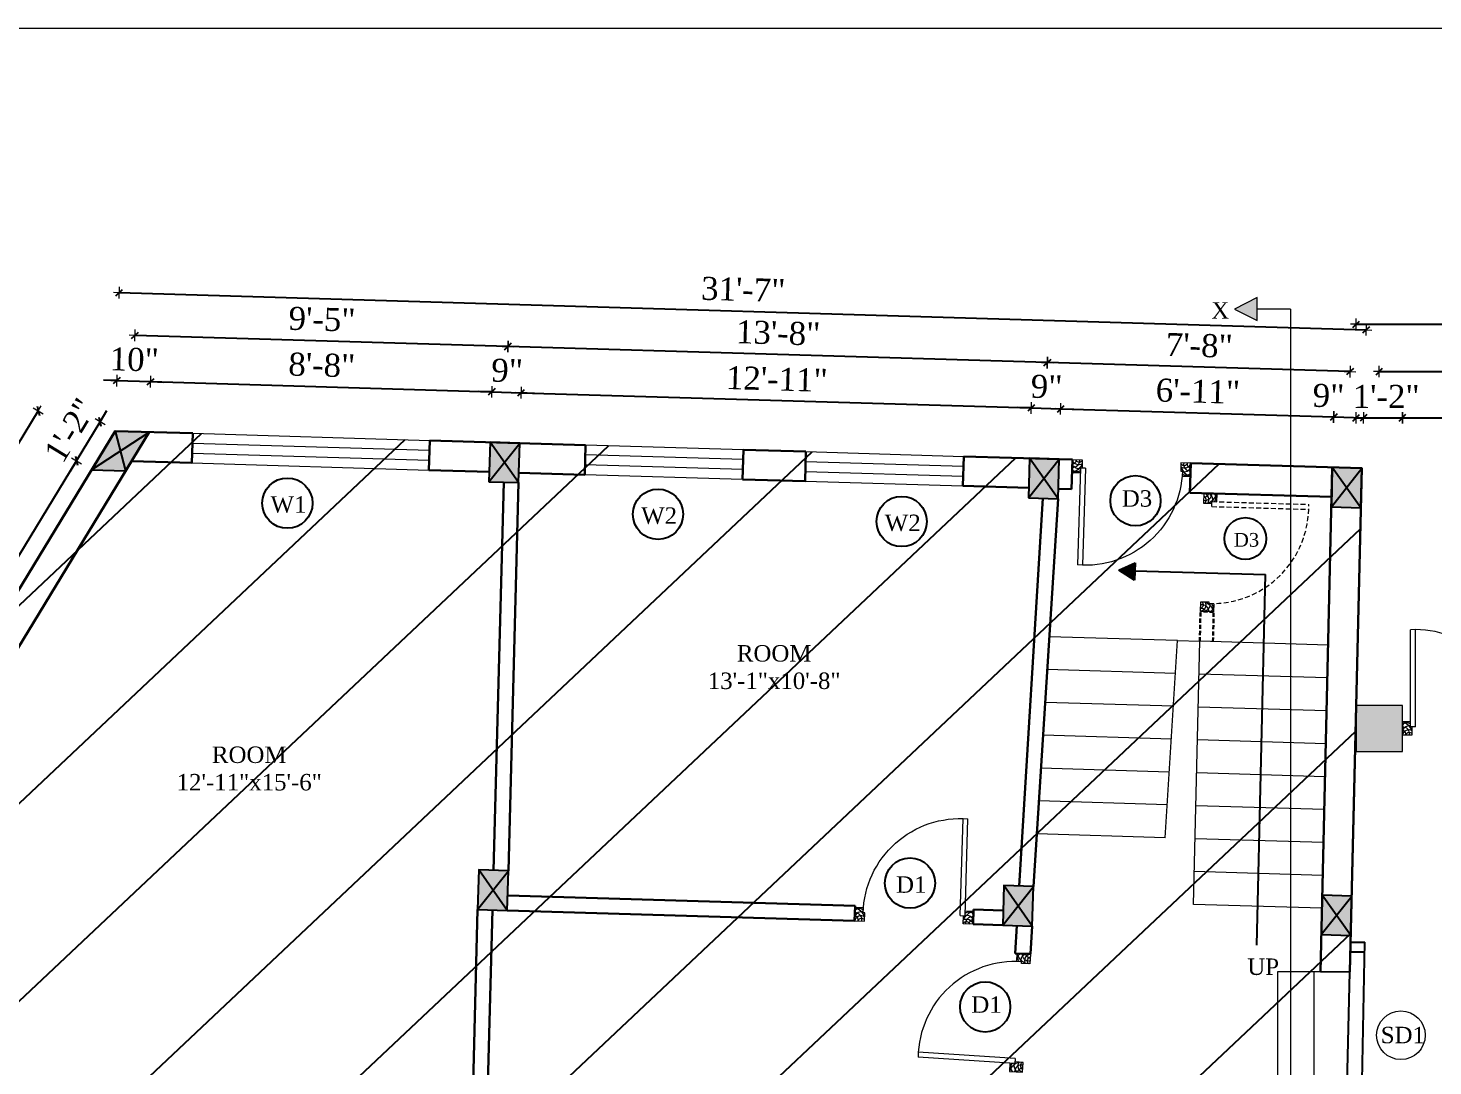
# Model space of a CAD drawing. Header units: inches. Extents: x 4069 to 291496, y -47643 to 12535.
# Drawn here: x 118647.7 to 119074.5, y -27216.1 to -26900.8 of the extents above; entities that cross this region are included whole.
import ezdxf

# ---------------------------------------------------------------- set-up
doc = ezdxf.new("R2010")
doc.units = ezdxf.units.IN
doc.header["$LTSCALE"] = 5
doc.header["$MEASUREMENT"] = 0
doc.linetypes.add('HIDDEN', pattern=[0.375, 0.25, -0.125])
for name, color, linetype, lineweight in [('A-WALL', 7, 'Continuous', 9), ('Dimension', 7, 'Continuous', 18), ('DOOR', 62, 'Continuous', 0), ('Dw', 2, 'Continuous', 18), ('ele1', 21, 'Continuous', 20), ('tefriş', 30, 'Continuous', 9)]:
    doc.layers.add(name, color=color, linetype=linetype, lineweight=lineweight)
doc.layers.add('dim line', color=7, linetype='Continuous', lineweight=15, true_color=0xfab2b2)
doc.layers.add('TEXT', color=6, linetype='Continuous')
doc.layers.add('WALL', color=7, linetype='Continuous')
doc.styles.add('ordinary', font='times.ttf')
doc.dimstyles.new('Copy of 96', dxfattribs={"dimtxt": 7, "dimasz": 4, "dimexe": 0.5, "dimexo": 0.5, "dimgap": 3, "dimtad": 1, "dimdec": 1, "dimzin": 11, "dimdsep": 46, "dimlunit": 4, "dimtxsty": 'ordinary', "dimblk": 'OBLIQUE', "dimcen": 0.09, "dimse1": 1, "dimse2": 1, "dimclrt": 6, "dimazin": 0, "dimtfac": 1, "dimtdec": 1, "dimtix": 1, "dimtmove": 2, "dimatfit": 3, "dimldrblk": 'leader', "dimfxl": 0.5, "dimfxlon": 1, "dimtolj": 1, "dimtzin": 0, "dimarcsym": 0})

# ---------------------------------------------------------------- blocks, each defined once
blk = doc.blocks.new('C1a')
at = {"color": 1, "ltscale": 5}
for p, q in [((18657.75, 4625.76), (18648.75, 4625.76)), ((18648.75, 4625.76), (18648.82, 4613.76)), ((18657.82, 4613.76), (18657.75, 4625.76)), ((18648.82, 4613.76), (18657.82, 4613.76))]:
    blk.add_line(p, q, dxfattribs=at)
blk = doc.blocks.new('c2a')
at = {"color": 1, "ltscale": 5}
for p, q in [((18091.63, 4625.76), (18084.82, 4613.76)), ((18101.98, 4625.76), (18091.63, 4625.76)), ((18095.17, 4613.76), (18101.98, 4625.76)), ((18084.82, 4613.76), (18095.17, 4613.76))]:
    blk.add_line(p, q, dxfattribs=at)
blk = doc.blocks.new('A$C27B36B59')
at = {"layer": 'DOOR'}
for p, q in [((0, 4), (0, 0)), ((2.5, 4), (0, 4)), ((0, 0), (3, 0)), ((2.5, 2.5), (2.5, 4)), ((3, 2.5), (2.5, 2.5)), ((3, 0), (3, 2.5))]:
    blk.add_line(p, q, dxfattribs=at)
for centre, radius, start, end in [((-1.4, -0.54), 4.75, 22.1411, 72.838), ((1.34, 2.09), 1.64, 45.138, 144.8948), ((2.21, 0.3), 2.49, 83.3149, 152.658), ((0.13, 0.37), 2.05, 349.4875, 93.6805), ((1.96, -0.47), 2.01, 58.7447, 166.495), ((-0.06, 0.32), 1.13, 343.542, 86.947), ((2.08, -0.4), 1.17, 38.2816, 160.1519)]:
    blk.add_arc(centre, radius, start, end, dxfattribs=at)
blk = doc.blocks.new('D2')
at = {"layer": 'DOOR'}
for p, q in [((74473.95, 24047.59), (74473.95, 24018.09)), ((74473.95, 24047.59), (74475.45, 24047.59)), ((74475.45, 24047.59), (74475.45, 24018.13))]:
    blk.add_line(p, q, dxfattribs=at)
blk.add_arc((74473.95, 24047.59), 29.5, 180, 272.9146, dxfattribs=at)
at = {"layer": 'DOOR', "xscale": -1, "rotation": 180}
blk.add_blockref('A$C27B36B59', (74441.95, 24050.09), dxfattribs=at)
at = {"layer": 'DOOR', "rotation": 180}
blk.add_blockref('A$C27B36B59', (74477.95, 24050.09), dxfattribs=at)
blk = doc.blocks.new('smalldoor hidden')
at = {"layer": 'DOOR', "linetype": 'HIDDEN'}
for p, q in [((9851.61, -757.15), (9876.16, -757.15)), ((9851.61, -758.4), (9851.61, -757.15)), ((9851.61, -758.4), (9876.19, -758.4))]:
    blk.add_line(p, q, dxfattribs=at)
blk.add_arc((9851.61, -758.4), 24.58, 270, 2.9146, dxfattribs=at)
at = {"layer": 'DOOR', "linetype": 'HIDDEN', "yscale": 0.8333000000020547, "zscale": 0.8333000000002357, "rotation": 270}
for p, xscale in [((9849.52, -755.07), 0.8332999999984168), ((9849.52, -785.07), -0.8332999999984168)]:
    blk.add_blockref('A$C27B36B59', p, dxfattribs=dict(at, xscale=xscale))
blk = doc.blocks.new('x-x')
at = {"ltscale": 5}
for points in [[(11364.03, -701.52), (11364.03, -694.51), (11357.15, -698.09)], [(11364.03, -1135.52), (11364.03, -1128.51), (11357.15, -1132.09)]]:
    blk.add_hatch(color=256, dxfattribs=at).paths.add_polyline_path(points)
for p, q in [((11364.03, -694.51), (11357.15, -698.09)), ((11364.03, -701.52), (11364.03, -694.51)), ((11357.15, -698.09), (11364.03, -701.52)), ((11374.13, -698.09), (11364.03, -698.09)), ((11374.13, -698.09), (11374.13, -1132.09)), ((11364.03, -1128.51), (11357.15, -1132.09)), ((11364.03, -1135.52), (11364.03, -1128.51)), ((11357.15, -1132.09), (11364.03, -1135.52)), ((11374.13, -1132.09), (11364.03, -1132.09))]:
    blk.add_line(p, q, dxfattribs=at)
at = {"layer": 'A-WALL', "color": 1, "ltscale": 5}
blk.add_line((11374.13, -1120.09), (11374.13, -1132.09), dxfattribs=at)
at = {"layer": 'TEXT', "style": 'ordinary'}
for p in [(11350.08, -700.97), (11350.08, -1134.1)]:
    blk.add_text('X', height=5, dxfattribs=at).set_placement(p)
blk = doc.blocks.new('oblique')
at = {"color": 0, "lineweight": -2}
blk.add_line((0.25, 0.25), (-0.25, -0.25), dxfattribs=at)
at = {"layer": 'dim line', "lineweight": 9}
for p, q in [((-0.4375, 0), (0.4375, 0)), ((0, 0.4375), (0, -0.4375))]:
    blk.add_line(p, q, dxfattribs=at)
blk = doc.blocks.new('*D5496')
at = {"layer": 'A-WALL', "color": 0, "lineweight": -2, "ltscale": 50, "transparency": 16777216}
blk.add_line((118553.06, -27212.01), (118662.38, -27032.19), dxfattribs=at)
at = {"layer": 'Defpoints', "color": 0, "ltscale": 50, "transparency": 16777216}
for p in [(118662.38, -27032.19), (118666.95, -27034.97), (118557.62, -27214.79)]:
    blk.add_point(p, dxfattribs=at)
at = {"layer": 'A-WALL', "color": 0, "lineweight": -2, "ltscale": 50, "transparency": 16777216, "xscale": 4, "yscale": 4, "zscale": 4}
for p, rotation in [((118662.38, -27032.19), 58.70147092266657), ((118553.06, -27212.01), 238.7014709226666)]:
    blk.add_blockref('oblique', p, dxfattribs=dict(at, rotation=rotation))
at = {"layer": 'A-WALL', "color": 6, "ltscale": 50, "transparency": 16777216, "insert": (118602.11, -27118.69), "char_height": 7, "attachment_point": 5, "rotation": 58.7015, "style": 'ordinary'}
blk.add_mtext('\\A1;17\'-6"', dxfattribs=at)
blk = doc.blocks.new('_OBLIQUE')
at = {"color": 0, "linetype": 'ByBlock'}
blk.add_line((-0.5, -0.5), (0.5, 0.5), dxfattribs=at)
blk = doc.blocks.new('leader')
at = {"layer": 'Dimension'}
for p, q in [((0, -4.33), (0, 4.33)), ((-4.42, 0), (4.42, 0))]:
    blk.add_line(p, q, dxfattribs=at)
blk = doc.blocks.new('*D5497')
at = {"layer": 'A-WALL', "color": 0, "lineweight": -2, "ltscale": 50, "transparency": 16777216}
for p, q in [((118669.55, -27020.4), (118671.63, -27016.98)), ((118662.38, -27032.19), (118669.55, -27020.4)), ((118662.38, -27032.19), (118660.3, -27035.61))]:
    blk.add_line(p, q, dxfattribs=at)
at = {"layer": 'Defpoints', "color": 0, "ltscale": 50, "transparency": 16777216}
for p in [(118669.55, -27020.4), (118674.12, -27023.18), (118666.95, -27034.97)]:
    blk.add_point(p, dxfattribs=at)
at = {"layer": 'A-WALL', "color": 0, "lineweight": -2, "ltscale": 50, "transparency": 16777216, "xscale": 4, "yscale": 4, "zscale": 4}
for p, rotation in [((118669.55, -27020.4), 238.7014709226666), ((118662.38, -27032.19), 58.70147092266654)]:
    blk.add_blockref('oblique', p, dxfattribs=dict(at, rotation=rotation))
at = {"layer": 'A-WALL', "color": 6, "ltscale": 50, "transparency": 16777216, "insert": (118660.41, -27022.92), "char_height": 7, "attachment_point": 5, "rotation": 58.7015, "style": 'ordinary'}
blk.add_mtext('\\A1;1\'-2"', dxfattribs=at)
blk = doc.blocks.new('*D5498')
at = {"layer": 'A-WALL', "color": 0, "lineweight": -2, "ltscale": 50, "transparency": 16777216}
blk.add_line((118650.75, -27017.05), (118534.26, -27208.66), dxfattribs=at)
at = {"layer": 'Defpoints', "color": 0, "ltscale": 50, "transparency": 16777216}
for p in [(118670.53, -27029.07), (118534.26, -27208.66), (118554.04, -27220.68)]:
    blk.add_point(p, dxfattribs=at)
at = {"layer": 'A-WALL', "color": 0, "lineweight": -2, "ltscale": 50, "transparency": 16777216, "xscale": 4, "yscale": 4, "zscale": 4}
for p, rotation in [((118650.75, -27017.05), 58.70147092240802), ((118534.26, -27208.66), 238.701470922408)]:
    blk.add_blockref('oblique', p, dxfattribs=dict(at, rotation=rotation))
at = {"layer": 'A-WALL', "color": 6, "ltscale": 50, "transparency": 16777216, "insert": (118586.9, -27109.44), "char_height": 7, "attachment_point": 5, "rotation": 58.7015, "style": 'ordinary'}
blk.add_mtext('\\A1;18\'-8"', dxfattribs=at)
blk = doc.blocks.new('*D5473')
at = {"layer": 'A-WALL', "color": 0, "lineweight": -2, "ltscale": 50, "transparency": 16777216}
blk.add_line((118438.42, -27334.77), (118640.34, -27002.64), dxfattribs=at)
at = {"layer": 'Defpoints', "color": 0, "ltscale": 50, "transparency": 16777216}
for p in [(118640.34, -27002.64), (118674.12, -27023.18), (118472.19, -27355.3)]:
    blk.add_point(p, dxfattribs=at)
at = {"layer": 'A-WALL', "color": 0, "lineweight": -2, "ltscale": 50, "transparency": 16777216, "xscale": 4, "yscale": 4, "zscale": 4}
for p, rotation in [((118640.34, -27002.64), 58.70147092240928), ((118438.42, -27334.77), 238.7014709224093)]:
    blk.add_blockref('oblique', p, dxfattribs=dict(at, rotation=rotation))
at = {"layer": 'A-WALL', "color": 6, "ltscale": 50, "transparency": 16777216, "insert": (118533.77, -27165.3), "char_height": 7, "attachment_point": 5, "rotation": 58.7015, "style": 'ordinary'}
blk.add_mtext('\\A1;32\'-5"', dxfattribs=at)
blk = doc.blocks.new('*D5500')
at = {"layer": 'A-WALL', "color": 0, "lineweight": -2, "ltscale": 50, "transparency": 16777216}
for p, q in [((118674.57, -27007.87), (118670.57, -27007.75)), ((118674.57, -27007.87), (118684.92, -27008.18)), ((118684.92, -27008.18), (118688.92, -27008.3))]:
    blk.add_line(p, q, dxfattribs=at)
at = {"layer": 'Defpoints', "color": 0, "ltscale": 50, "transparency": 16777216}
for p in [(118684.92, -27008.18), (118674.12, -27023.18), (118684.46, -27023.49)]:
    blk.add_point(p, dxfattribs=at)
at = {"layer": 'A-WALL', "color": 0, "lineweight": -2, "ltscale": 50, "transparency": 16777216, "xscale": 4, "yscale": 4, "zscale": 4}
for p, rotation in [((118674.57, -27007.87), 358.2899854281655), ((118684.92, -27008.18), 178.2899854281655)]:
    blk.add_blockref('oblique', p, dxfattribs=dict(at, rotation=rotation))
at = {"layer": 'A-WALL', "color": 6, "ltscale": 50, "transparency": 16777216, "insert": (118679.94, -27001.47), "char_height": 7, "attachment_point": 5, "rotation": 358.29, "style": 'ordinary'}
blk.add_mtext('\\A1;10"', dxfattribs=at)
blk = doc.blocks.new('*D5501')
at = {"layer": 'A-WALL', "color": 0, "lineweight": -2, "ltscale": 50, "transparency": 16777216}
blk.add_line((118684.92, -27008.18), (118788.52, -27011.27), dxfattribs=at)
at = {"layer": 'Defpoints', "color": 0, "ltscale": 50, "transparency": 16777216}
for p in [(118788.52, -27011.27), (118684.46, -27023.49), (118788.07, -27026.58)]:
    blk.add_point(p, dxfattribs=at)
at = {"layer": 'A-WALL', "color": 0, "lineweight": -2, "ltscale": 50, "transparency": 16777216, "xscale": 4, "yscale": 4, "zscale": 4}
for p, rotation in [((118684.92, -27008.18), 178.2899854281423), ((118788.52, -27011.27), 358.2899854281424)]:
    blk.add_blockref('oblique', p, dxfattribs=dict(at, rotation=rotation))
at = {"layer": 'A-WALL', "color": 6, "ltscale": 50, "transparency": 16777216, "insert": (118736.92, -27003.17), "char_height": 7, "attachment_point": 5, "rotation": 358.29, "style": 'ordinary'}
blk.add_mtext('\\A1;8\'-8"', dxfattribs=at)
blk = doc.blocks.new('*D5502')
at = {"layer": 'A-WALL', "color": 0, "lineweight": -2, "ltscale": 50, "transparency": 16777216}
for p, q in [((118788.52, -27011.27), (118784.52, -27011.15)), ((118788.52, -27011.27), (118797.52, -27011.54)), ((118797.52, -27011.54), (118801.52, -27011.66))]:
    blk.add_line(p, q, dxfattribs=at)
at = {"layer": 'Defpoints', "color": 0, "ltscale": 50, "transparency": 16777216}
for p in [(118797.52, -27011.54), (118788.07, -27026.58), (118797.06, -27026.85)]:
    blk.add_point(p, dxfattribs=at)
at = {"layer": 'A-WALL', "color": 0, "lineweight": -2, "ltscale": 50, "transparency": 16777216, "xscale": 4, "yscale": 4, "zscale": 4}
for p, rotation in [((118788.52, -27011.27), 358.2899854281424), ((118797.52, -27011.54), 178.2899854281423)]:
    blk.add_blockref('oblique', p, dxfattribs=dict(at, rotation=rotation))
at = {"layer": 'A-WALL', "color": 6, "ltscale": 50, "transparency": 16777216, "insert": (118793.22, -27004.84), "char_height": 7, "attachment_point": 5, "rotation": 358.29, "style": 'ordinary'}
blk.add_mtext('\\A1;9"', dxfattribs=at)
blk = doc.blocks.new('*D5503')
at = {"layer": 'A-WALL', "color": 0, "lineweight": -2, "ltscale": 50, "transparency": 16777216}
blk.add_line((118797.52, -27011.54), (118952.45, -27016.17), dxfattribs=at)
at = {"layer": 'Defpoints', "color": 0, "ltscale": 50, "transparency": 16777216}
for p in [(118952.45, -27016.17), (118797.06, -27026.85), (118951.99, -27031.47)]:
    blk.add_point(p, dxfattribs=at)
at = {"layer": 'A-WALL', "color": 0, "lineweight": -2, "ltscale": 50, "transparency": 16777216, "xscale": 4, "yscale": 4, "zscale": 4}
for p, rotation in [((118797.52, -27011.54), 178.2899854281423), ((118952.45, -27016.17), 358.2899854281424)]:
    blk.add_blockref('oblique', p, dxfattribs=dict(at, rotation=rotation))
at = {"layer": 'A-WALL', "color": 6, "ltscale": 50, "transparency": 16777216, "insert": (118875.18, -27007.36), "char_height": 7, "attachment_point": 5, "rotation": 358.29, "style": 'ordinary'}
blk.add_mtext('\\A1;12\'-11"', dxfattribs=at)
blk = doc.blocks.new('*D5504')
at = {"layer": 'A-WALL', "color": 0, "lineweight": -2, "ltscale": 50, "transparency": 16777216}
for p, q in [((118952.45, -27016.17), (118948.45, -27016.05)), ((118952.45, -27016.17), (118961.45, -27016.44)), ((118961.45, -27016.44), (118965.44, -27016.55))]:
    blk.add_line(p, q, dxfattribs=at)
at = {"layer": 'Defpoints', "color": 0, "ltscale": 50, "transparency": 16777216}
for p in [(118961.45, -27016.44), (118951.99, -27031.47), (118960.99, -27031.74)]:
    blk.add_point(p, dxfattribs=at)
at = {"layer": 'A-WALL', "color": 0, "lineweight": -2, "ltscale": 50, "transparency": 16777216, "xscale": 4, "yscale": 4, "zscale": 4}
for p, rotation in [((118952.45, -27016.17), 358.2899854281424), ((118961.45, -27016.44), 178.2899854281423)]:
    blk.add_blockref('oblique', p, dxfattribs=dict(at, rotation=rotation))
at = {"layer": 'A-WALL', "color": 6, "ltscale": 50, "transparency": 16777216, "insert": (118957.14, -27009.73), "char_height": 7, "attachment_point": 5, "rotation": 358.29, "style": 'ordinary'}
blk.add_mtext('\\A1;9"', dxfattribs=at)
blk = doc.blocks.new('*D5505')
at = {"layer": 'A-WALL', "color": 0, "lineweight": -2, "ltscale": 50, "transparency": 16777216}
blk.add_line((118961.45, -27016.44), (119044.41, -27018.91), dxfattribs=at)
at = {"layer": 'Defpoints', "color": 0, "ltscale": 50, "transparency": 16777216}
for p in [(119044.41, -27018.91), (118960.99, -27031.74), (119043.95, -27034.22)]:
    blk.add_point(p, dxfattribs=at)
at = {"layer": 'A-WALL', "color": 0, "lineweight": -2, "ltscale": 50, "transparency": 16777216, "xscale": 4, "yscale": 4, "zscale": 4}
for p, rotation in [((118961.45, -27016.44), 178.2899854281423), ((119044.41, -27018.91), 358.2899854281424)]:
    blk.add_blockref('oblique', p, dxfattribs=dict(at, rotation=rotation))
at = {"layer": 'A-WALL', "color": 6, "ltscale": 50, "transparency": 16777216, "insert": (119003.12, -27011.12), "char_height": 7, "attachment_point": 5, "rotation": 358.29, "style": 'ordinary'}
blk.add_mtext('\\A1;6\'-11"', dxfattribs=at)
blk = doc.blocks.new('*D5506')
at = {"layer": 'A-WALL', "color": 0, "lineweight": -2, "ltscale": 50, "transparency": 16777216}
blk.add_line((119044.41, -27018.91), (119053.4, -27019.18), dxfattribs=at)
at = {"layer": 'Defpoints', "color": 0, "ltscale": 50, "transparency": 16777216}
for p in [(119053.4, -27019.18), (119043.95, -27034.22), (119052.95, -27034.49)]:
    blk.add_point(p, dxfattribs=at)
at = {"layer": 'A-WALL', "color": 0, "lineweight": -2, "ltscale": 50, "transparency": 16777216, "xscale": 4, "yscale": 4, "zscale": 4}
for p, rotation in [((119044.41, -27018.91), 178.2899854281423), ((119053.4, -27019.18), 358.2899854281424)]:
    blk.add_blockref('oblique', p, dxfattribs=dict(at, rotation=rotation))
at = {"layer": 'A-WALL', "color": 6, "ltscale": 50, "transparency": 16777216, "insert": (119042.8, -27012.48), "char_height": 7, "attachment_point": 5, "rotation": 358.29, "style": 'ordinary'}
blk.add_mtext('\\A1;9"', dxfattribs=at)
blk = doc.blocks.new('*D5507')
at = {"layer": 'A-WALL', "color": 0, "lineweight": -2, "ltscale": 50, "transparency": 16777216}
blk.add_line((119049.32, -27005.15), (118957.36, -27002.41), dxfattribs=at)
at = {"layer": 'Defpoints', "color": 0, "ltscale": 50, "transparency": 16777216}
for p in [(118957.36, -27002.41), (118956.49, -27031.61), (119048.45, -27034.35)]:
    blk.add_point(p, dxfattribs=at)
at = {"layer": 'A-WALL', "color": 0, "lineweight": -2, "ltscale": 50, "transparency": 16777216, "xscale": 4, "yscale": 4, "zscale": 4}
for p, rotation in [((118957.36, -27002.41), 178.2899854281411), ((119049.32, -27005.15), 358.2899854281411)]:
    blk.add_blockref('oblique', p, dxfattribs=dict(at, rotation=rotation))
at = {"layer": 'A-WALL', "color": 6, "ltscale": 50, "transparency": 16777216, "insert": (119003.54, -26997.21), "char_height": 7, "attachment_point": 5, "rotation": 358.29, "style": 'ordinary'}
blk.add_mtext('\\A1;7\'-8"', dxfattribs=at)
blk = doc.blocks.new('*D5508')
at = {"layer": 'A-WALL', "color": 0, "lineweight": -2, "ltscale": 50, "transparency": 16777216}
blk.add_line((118957.36, -27002.41), (118793.44, -26997.51), dxfattribs=at)
at = {"layer": 'Defpoints', "color": 0, "ltscale": 50, "transparency": 16777216}
for p in [(118793.44, -26997.51), (118792.56, -27026.71), (118956.49, -27031.61)]:
    blk.add_point(p, dxfattribs=at)
at = {"layer": 'A-WALL', "color": 0, "lineweight": -2, "ltscale": 50, "transparency": 16777216, "xscale": 4, "yscale": 4, "zscale": 4}
for p, rotation in [((118793.44, -26997.51), 178.2899854281424), ((118957.36, -27002.41), 358.2899854281424)]:
    blk.add_blockref('oblique', p, dxfattribs=dict(at, rotation=rotation))
at = {"layer": 'A-WALL', "color": 6, "ltscale": 50, "transparency": 16777216, "insert": (118875.59, -26993.4), "char_height": 7, "attachment_point": 5, "rotation": 358.29, "style": 'ordinary'}
blk.add_mtext('\\A1;13\'-8"', dxfattribs=at)
blk = doc.blocks.new('*D5509')
at = {"layer": 'A-WALL', "color": 0, "lineweight": -2, "ltscale": 50, "transparency": 16777216}
blk.add_line((118793.44, -26997.51), (118680.16, -26994.13), dxfattribs=at)
at = {"layer": 'Defpoints', "color": 0, "ltscale": 50, "transparency": 16777216}
for p in [(118680.16, -26994.13), (118679.29, -27023.33), (118792.56, -27026.71)]:
    blk.add_point(p, dxfattribs=at)
at = {"layer": 'A-WALL', "color": 0, "lineweight": -2, "ltscale": 50, "transparency": 16777216, "xscale": 4, "yscale": 4, "zscale": 4}
for p, rotation in [((118680.16, -26994.13), 178.2899854281424), ((118793.44, -26997.51), 358.2899854281424)]:
    blk.add_blockref('oblique', p, dxfattribs=dict(at, rotation=rotation))
at = {"layer": 'A-WALL', "color": 6, "ltscale": 50, "transparency": 16777216, "insert": (118736.99, -26989.25), "char_height": 7, "attachment_point": 5, "rotation": 358.29, "style": 'ordinary'}
blk.add_mtext('\\A1;9\'-5"', dxfattribs=at)
blk = doc.blocks.new('*D5474')
at = {"layer": 'A-WALL', "color": 0, "lineweight": -2, "ltscale": 50, "transparency": 16777216}
blk.add_line((118675.37, -26981.14), (119054.2, -26992.45), dxfattribs=at)
at = {"layer": 'Defpoints', "color": 0, "ltscale": 50, "transparency": 16777216}
for p in [(119054.2, -26992.45), (118674.12, -27023.18), (119052.95, -27034.49)]:
    blk.add_point(p, dxfattribs=at)
at = {"layer": 'A-WALL', "color": 0, "lineweight": -2, "ltscale": 50, "transparency": 16777216, "xscale": 4, "yscale": 4, "zscale": 4}
for p, rotation in [((118675.37, -26981.14), 178.2899854281424), ((119054.2, -26992.45), 358.2899854281424)]:
    blk.add_blockref('oblique', p, dxfattribs=dict(at, rotation=rotation))
at = {"layer": 'A-WALL', "color": 6, "ltscale": 50, "transparency": 16777216, "insert": (118864.98, -26980.22), "char_height": 7, "attachment_point": 5, "rotation": 358.29, "style": 'ordinary'}
blk.add_mtext('\\A1;31\'-7"', dxfattribs=at)
blk = doc.blocks.new('*D5532')
at = {"layer": 'A-WALL', "color": 0, "lineweight": -2, "ltscale": 50, "transparency": 16777216}
blk.add_line((119051.24, -27019.16), (119065.24, -27019.16), dxfattribs=at)
at = {"layer": 'Defpoints', "color": 0, "ltscale": 50, "transparency": 16777216}
for p in [(119065.24, -27019.16), (119051.24, -27106.52), (119065.24, -27106.52)]:
    blk.add_point(p, dxfattribs=at)
at = {"layer": 'A-WALL', "color": 0, "lineweight": -2, "ltscale": 50, "transparency": 16777216, "xscale": 4, "yscale": 4, "zscale": 4, "rotation": 180}
blk.add_blockref('oblique', (119051.24, -27019.16), dxfattribs=at)
at = {"layer": 'A-WALL', "color": 0, "lineweight": -2, "ltscale": 50, "transparency": 16777216, "xscale": 4, "yscale": 4, "zscale": 4}
blk.add_blockref('oblique', (119065.24, -27019.16), dxfattribs=at)
at = {"layer": 'A-WALL', "color": 6, "ltscale": 50, "transparency": 16777216, "insert": (119060.33, -27012.66), "char_height": 7, "attachment_point": 5, "style": 'ordinary'}
blk.add_mtext('\\A1;1\'-2"', dxfattribs=at)
blk = doc.blocks.new('*D5533')
at = {"layer": 'A-WALL', "color": 0, "lineweight": -2, "ltscale": 5, "transparency": 16777216}
blk.add_line((119065.24, -27019.16), (119172.13, -27019.16), dxfattribs=at)
at = {"layer": 'Defpoints', "color": 0, "ltscale": 5, "transparency": 16777216}
for p in [(119172.13, -27019.16), (119172.13, -27035.14), (119065.24, -27106.52)]:
    blk.add_point(p, dxfattribs=at)
at = {"layer": 'A-WALL', "color": 0, "lineweight": -2, "ltscale": 5, "transparency": 16777216, "xscale": 4, "yscale": 4, "zscale": 4, "rotation": 180}
blk.add_blockref('oblique', (119065.24, -27019.16), dxfattribs=at)
at = {"layer": 'A-WALL', "color": 0, "lineweight": -2, "ltscale": 5, "transparency": 16777216, "xscale": 4, "yscale": 4, "zscale": 4}
blk.add_blockref('oblique', (119172.13, -27019.16), dxfattribs=at)
at = {"layer": 'A-WALL', "color": 6, "ltscale": 5, "transparency": 16777216, "insert": (119118.68, -27012.6), "char_height": 7, "attachment_point": 5, "style": 'ordinary'}
blk.add_mtext('\\A1;8\'-11"', dxfattribs=at)
blk = doc.blocks.new('*D5539')
at = {"layer": 'A-WALL', "color": 0, "lineweight": -2, "ltscale": 5, "transparency": 16777216}
blk.add_line((119058.24, -27005.1), (119179.13, -27005.1), dxfattribs=at)
at = {"layer": 'Defpoints', "color": 0, "ltscale": 5, "transparency": 16777216}
for p in [(119179.13, -27005.1), (119058.24, -27113.52), (119179.13, -27113.52)]:
    blk.add_point(p, dxfattribs=at)
at = {"layer": 'A-WALL', "color": 0, "lineweight": -2, "ltscale": 5, "transparency": 16777216, "xscale": 4, "yscale": 4, "zscale": 4, "rotation": 180}
blk.add_blockref('oblique', (119058.24, -27005.1), dxfattribs=at)
at = {"layer": 'A-WALL', "color": 0, "lineweight": -2, "ltscale": 5, "transparency": 16777216, "xscale": 4, "yscale": 4, "zscale": 4}
blk.add_blockref('oblique', (119179.13, -27005.1), dxfattribs=at)
at = {"layer": 'A-WALL', "color": 6, "ltscale": 5, "transparency": 16777216, "insert": (119118.68, -26998.54), "char_height": 7, "attachment_point": 5, "style": 'ordinary'}
blk.add_mtext('\\A1;10\'-1"', dxfattribs=at)
blk = doc.blocks.new('*D5541')
at = {"layer": 'A-WALL', "color": 0, "lineweight": -2, "ltscale": 5, "transparency": 16777216}
blk.add_line((119051.24, -26990.76), (119172.13, -26990.76), dxfattribs=at)
at = {"layer": 'Defpoints', "color": 0, "ltscale": 5, "transparency": 16777216}
for p in [(119172.13, -26990.76), (119172.13, -27035.14), (119051.24, -27106.52)]:
    blk.add_point(p, dxfattribs=at)
at = {"layer": 'A-WALL', "color": 0, "lineweight": -2, "ltscale": 5, "transparency": 16777216, "xscale": 4, "yscale": 4, "zscale": 4, "rotation": 180}
blk.add_blockref('oblique', (119051.24, -26990.76), dxfattribs=at)
at = {"layer": 'A-WALL', "color": 0, "lineweight": -2, "ltscale": 5, "transparency": 16777216, "xscale": 4, "yscale": 4, "zscale": 4}
blk.add_blockref('oblique', (119172.13, -26990.76), dxfattribs=at)
at = {"layer": 'A-WALL', "color": 6, "ltscale": 5, "transparency": 16777216, "insert": (119111.68, -26984.2), "char_height": 7, "attachment_point": 5, "style": 'ordinary'}
blk.add_mtext('\\A1;10\'-1"', dxfattribs=at)

msp = doc.modelspace()

# ---------------------------------------------------------------- hatches: boundary and pattern name
at = {"layer": 'WALL', "linetype": 'ByBlock', "ltscale": 5, "true_color": 0xf8991e}
h = msp.add_hatch(dxfattribs=at)
h.set_pattern_fill('ANSI31', color=30, scale=350, angle=-1.7100146)
h.set_pattern_definition([(43.29, (112107.9, -24579.095), (-29.999, 31.8453), [])])
h.paths.add_polyline_path([(118472.19434, -27355.29984), (118674.11623, -27023.17747), (119052.94744, -27034.48719), (119045.11821, -27366.40137), (119044.93916, -27372.3987)])
h = msp.add_hatch(color=30, dxfattribs=at)
h.dxf.hatch_style = 1
h.paths.add_polyline_path([(118675.70434, -27029.22756), (118677.29245, -27035.27764), (118684.46128, -27023.48631)])
h.paths.add_polyline_path([(118675.70434, -27029.22756), (118684.46128, -27023.48631), (118674.11623, -27023.17747)])
h.paths.add_polyline_path([(118674.11623, -27023.17747), (118666.9474, -27034.9688), (118675.70434, -27029.22756)])
h.paths.add_polyline_path([(118675.70434, -27029.22756), (118666.9474, -27034.9688), (118677.29245, -27035.27764)])
h = msp.add_hatch(color=30, dxfattribs=at)
h.dxf.hatch_style = 1
h.paths.add_polyline_path([(118792.38432, -27032.71095), (118787.70728, -27038.57399), (118796.70327, -27038.84256)])
h.paths.add_polyline_path([(118796.70327, -27038.84256), (118797.06137, -27026.84791), (118792.38432, -27032.71095)])
h.paths.add_polyline_path([(118792.38432, -27032.71095), (118797.06137, -27026.84791), (118788.06537, -27026.57934)])
h.paths.add_polyline_path([(118788.06537, -27026.57934), (118787.70728, -27038.57399), (118792.38432, -27032.71095)])
h = msp.add_hatch(color=30, dxfattribs=at)
h.dxf.hatch_style = 1
h.paths.add_polyline_path([(118956.31129, -27037.60487), (118951.63425, -27043.46791), (118960.63024, -27043.73648)])
h.paths.add_polyline_path([(118960.63024, -27043.73648), (118960.98833, -27031.74182), (118956.31129, -27037.60487)])
h.paths.add_polyline_path([(118956.31129, -27037.60487), (118960.98833, -27031.74182), (118951.99234, -27031.47325)])
h.paths.add_polyline_path([(118951.99234, -27031.47325), (118951.63425, -27043.46791), (118956.31129, -27037.60487)])
h = msp.add_hatch(color=30, dxfattribs=at)
h.dxf.hatch_style = 1
h.paths.add_polyline_path([(119052.66313, -27046.48405), (119048.3072, -27040.35133), (119043.66696, -27046.21548)])
h.paths.add_polyline_path([(119052.66313, -27046.48405), (119052.94744, -27034.48719), (119048.3072, -27040.35133)])
h.paths.add_polyline_path([(119052.94744, -27034.48719), (119043.95128, -27034.21862), (119048.3072, -27040.35133)])
h.paths.add_polyline_path([(119048.3072, -27040.35133), (119043.95128, -27034.21862), (119043.66696, -27046.21548)])
at = {"layer": 'WALL', "linetype": 'ByBlock', "ltscale": 5}
msp.add_hatch(color=2, dxfattribs=at).paths.add_polyline_path([(118979.09449, -27065.46218), (118984.02516, -27063.20572), (118983.86855, -27068.45163)])
at = {"layer": 'WALL', "linetype": 'ByBlock', "ltscale": 5, "true_color": 0xf8991e}
h = msp.add_hatch(color=30, dxfattribs=at)
h.dxf.hatch_style = 1
h.paths.add_polyline_path([(119051.24021, -27120.52457), (119065.24021, -27120.52457), (119065.24021, -27106.52457), (119051.24021, -27106.52457)])
h = msp.add_hatch(color=30, dxfattribs=at)
h.dxf.hatch_style = 1
h.paths.add_polyline_path([(118788.93504, -27162.66589), (118784.258, -27168.52894), (118793.25399, -27168.79751)])
h.paths.add_polyline_path([(118793.25399, -27168.79751), (118793.61208, -27156.80285), (118788.93504, -27162.66589)])
h.paths.add_polyline_path([(118788.93504, -27162.66589), (118793.61208, -27156.80285), (118784.61609, -27156.53428)])
h.paths.add_polyline_path([(118784.61609, -27156.53428), (118784.258, -27168.52894), (118788.93504, -27162.66589)])
h = msp.add_hatch(color=30, dxfattribs=at)
h.dxf.hatch_style = 1
h.paths.add_polyline_path([(118948.47745, -27167.42891), (118943.80041, -27173.29196), (118952.7964, -27173.56052)])
h.paths.add_polyline_path([(118952.7964, -27173.56052), (118953.1545, -27161.56587), (118948.47745, -27167.42891)])
h.paths.add_polyline_path([(118948.47745, -27167.42891), (118953.1545, -27161.56587), (118944.1585, -27161.2973)])
h.paths.add_polyline_path([(118944.1585, -27161.2973), (118943.80041, -27173.29196), (118948.47745, -27167.42891)])
h = msp.add_hatch(color=30, dxfattribs=at)
h.dxf.hatch_style = 1
h.paths.add_polyline_path([(119049.58302, -27176.45002), (119045.2271, -27170.3173), (119040.58686, -27176.18144)])
h.paths.add_polyline_path([(119049.58302, -27176.45002), (119049.86734, -27164.45316), (119045.2271, -27170.3173)])
h.paths.add_polyline_path([(119049.86734, -27164.45316), (119040.87117, -27164.18458), (119045.2271, -27170.3173)])
h.paths.add_polyline_path([(119045.2271, -27170.3173), (119040.87117, -27164.18458), (119040.58686, -27176.18144)])

# ---------------------------------------------------------------- linework, layer by layer
at = {"color": 1, "ltscale": 5}
for p, q in [((118666.9474, -27034.9688), (118684.46128, -27023.48631)), ((118674.11623, -27023.17747), (118677.29245, -27035.27764)), ((118787.70728, -27038.57399), (118797.06137, -27026.84791)), ((118796.70327, -27038.84256), (118788.06537, -27026.57934)), ((118951.63425, -27043.46791), (118960.98833, -27031.74182)), ((118960.63024, -27043.73648), (118951.99234, -27031.47325)), ((119043.66696, -27046.21548), (119052.94744, -27034.48719)), ((119052.66313, -27046.48405), (119043.95128, -27034.21862)), ((118957.67098, -27095.67122), (118957.33656, -27095.65001)), ((118784.258, -27168.52894), (118793.61208, -27156.80285)), ((118793.25399, -27168.79751), (118784.61609, -27156.53428)), ((118943.80041, -27173.29196), (118953.1545, -27161.56587)), ((118952.7964, -27173.56052), (118944.1585, -27161.2973)), ((119040.58686, -27176.18144), (119049.86734, -27164.45316)), ((119049.58302, -27176.45002), (119040.87117, -27164.18458))]:
    msp.add_line(p, q, dxfattribs=at)
at = {"layer": 'A-WALL', "lineweight": 30}
for p, q in [((118472.19434, -27355.29984), (118674.11623, -27023.17747)), ((118482.53939, -27355.60868), (118684.46128, -27023.48631)), ((118697.72533, -27023.8823), (118674.11623, -27023.17747)), ((118697.45676, -27032.87829), (118697.72533, -27023.8823)), ((118769.4247, -27035.02684), (118769.69327, -27026.03085)), ((118817.05246, -27027.44472), (118769.69327, -27026.03085)), ((118817.05246, -27027.44472), (118816.78389, -27036.44072)), ((118697.45676, -27032.87829), (118679.08466, -27032.32981)), ((118865.03108, -27028.87709), (118864.76251, -27037.87308)), ((118884.02262, -27029.44407), (118865.03108, -27028.87709)), ((118884.02262, -27029.44407), (118883.75405, -27038.44006)), ((118932.00125, -27030.87643), (118931.73268, -27039.87243)), ((118960.98833, -27031.74182), (118932.00125, -27030.87643)), ((118964.98663, -27031.86119), (118960.98833, -27031.74182)), ((118964.98663, -27031.86119), (118964.71807, -27040.85718)), ((118787.79681, -27035.57533), (118769.4247, -27035.02684)), ((118816.78389, -27036.44072), (118796.7928, -27035.8439)), ((119000.9706, -27032.93546), (119000.70203, -27041.93145)), ((119052.94744, -27034.48719), (119000.9706, -27032.93546)), ((119040.32013, -27187.43614), (119043.95128, -27034.21862)), ((119049.32265, -27187.43614), (119052.94744, -27034.48719)), ((118789.09424, -27156.66797), (118792.22513, -27038.70887)), ((118793.61208, -27156.80285), (118796.70327, -27038.84256)), ((118883.75405, -27038.44006), (118864.76251, -27037.87308)), ((118951.72377, -27040.46924), (118931.73268, -27039.87243)), ((118964.71807, -27040.85718), (118960.71976, -27040.73781)), ((118955.94973, -27043.59674), (118948.83902, -27161.43703)), ((118960.63024, -27043.73648), (118953.1545, -27161.56587)), ((119043.73804, -27043.21626), (119000.70203, -27041.93145)), ((119051.24021, -27106.52457), (119049.32265, -27187.43614)), ((118793.38827, -27164.29951), (118898.95474, -27167.45112)), ((118782.89145, -27221.51175), (118784.258, -27168.52894)), ((118787.38995, -27221.62778), (118788.7565, -27168.64496)), ((118793.25399, -27168.79751), (118898.82045, -27171.94911)), ((118898.95474, -27167.45112), (118898.82045, -27171.94911)), ((118934.93871, -27168.52539), (118934.80442, -27173.02339)), ((118934.93871, -27168.52539), (118943.9347, -27168.79396)), ((118934.80442, -27173.02339), (118943.80041, -27173.29196)), ((118948.11589, -27173.42079), (118947.60368, -27181.90929)), ((118952.7964, -27173.56052), (118952.22565, -27182.04727)), ((118947.60368, -27181.90929), (118952.22565, -27182.04727))]:
    msp.add_line(p, q, dxfattribs=at)
at = {"layer": 'A-WALL', "linetype": 'HIDDEN', "lineweight": 30}
for p, q in [((119003.68922, -27087.04061), (119003.90306, -27078.01776)), ((119007.90135, -27078.13713), (119003.90306, -27078.01776)), ((119007.68752, -27087.15997), (119007.90135, -27078.13713))]:
    msp.add_line(p, q, dxfattribs=at)
at = {"layer": 'A-WALL', "ltscale": 5}
for p, q in [((119065.24021, -27106.52457), (119051.24021, -27106.52457)), ((119049.32265, -27187.43614), (119027.32265, -27187.43614)), ((119027.32265, -27187.43614), (119027.32265, -27229.16757)), ((119038.32265, -27187.43614), (119038.32265, -27229.16757)), ((119040.32013, -27187.43614), (119049.32265, -27187.43614))]:
    msp.add_line(p, q, dxfattribs=at)
msp.add_lwpolyline([(119051.24021, -27120.52457), (119065.24021, -27120.52457), (119065.24021, -27106.52457), (119051.24021, -27106.52457)], close=True, dxfattribs=at)
msp.add_circle((119064.79431, -27206.72746), 7.38406, dxfattribs=at)
at = {"layer": 'Dw', "color": 3}
for p, q in [((118697.72533, -27023.8823), (118769.69327, -27026.03085)), ((118697.63581, -27026.88097), (118769.60375, -27029.02952)), ((118865.03108, -27028.87709), (118817.05246, -27027.44472)), ((118697.54629, -27029.87963), (118769.51422, -27032.02818)), ((118864.94156, -27031.87575), (118816.96294, -27030.44339)), ((118883.9331, -27032.44273), (118931.91172, -27033.8751)), ((118884.02262, -27029.44407), (118932.00125, -27030.87643)), ((118697.45676, -27032.87829), (118769.4247, -27035.02684)), ((118864.76251, -27037.87308), (118816.78389, -27036.44072)), ((118864.85204, -27034.87442), (118816.87341, -27033.44205)), ((118883.84358, -27035.4414), (118931.8222, -27036.87376)), ((118883.75405, -27038.44006), (118931.73268, -27039.87243))]:
    msp.add_line(p, q, dxfattribs=at)
at = {"layer": 'ele1'}
msp.add_lwpolyline([(118398.77009, -26900.77781), (121483.73454, -26900.77781), (121483.73454, -29056.11078), (118398.77009, -29056.11078)], close=True, dxfattribs=at)
msp.add_lwpolyline([(118398.77009, -26900.77781), (121483.73454, -26900.77781), (121483.73454, -29056.11078), (118398.77009, -29056.11078)], close=True, dxfattribs=at)
at = {"layer": 'tefriş', "ltscale": 5}
for p, q in [((118996.95202, -27086.83947), (118957.96939, -27085.67568)), ((118993.15079, -27146.75272), (118996.95202, -27086.83947)), ((118996.95202, -27086.83947), (119003.68922, -27087.04061)), ((119001.79377, -27167.01966), (119003.68922, -27087.04061)), ((119042.67185, -27088.20441), (119003.68922, -27087.04061)), ((118996.31919, -27096.8138), (118957.33656, -27095.65001)), ((119042.43486, -27098.20443), (119003.45223, -27097.04064)), ((118995.68637, -27106.78813), (118956.70373, -27105.62434)), ((119042.19794, -27108.20144), (119003.21531, -27107.03764)), ((118995.05354, -27116.76246), (118956.07091, -27115.59866)), ((119041.96106, -27118.19655), (119002.97843, -27117.03275)), ((118994.41787, -27126.78164), (118955.43524, -27125.61784)), ((119041.72409, -27128.19545), (119002.74146, -27127.03165)), ((118993.78789, -27136.71112), (118954.80526, -27135.54732)), ((119041.48717, -27138.19245), (119002.50454, -27137.02865)), ((118993.15079, -27146.75272), (118954.16816, -27145.58893)), ((119041.25025, -27148.18945), (119002.26762, -27147.02566)), ((119041.01333, -27158.18646), (119002.03069, -27157.02266)), ((119040.7764, -27168.18346), (119001.79377, -27167.01966))]:
    msp.add_line(p, q, dxfattribs=at)
at = {"layer": 'TEXT'}
for centre, radius in [((118984.14863, -27044.35818), 7.64038), ((118726.4653, -27045.09815), 7.64038), ((118839.06689, -27048.45979), 7.64038), ((118913.10164, -27050.67004), 7.64038), ((119017.52843, -27055.86709), 6.36673), ((118915.64242, -27160.5264), 7.64038), ((118938.47672, -27198.11776), 7.64038)]:
    msp.add_circle(centre, radius, dxfattribs=at)
at = {"layer": 'WALL', "color": 2, "linetype": 'ByBlock', "ltscale": 5}
for p, q in [((118979.09449, -27065.46218), (118984.02516, -27063.20572)), ((118983.86855, -27068.45163), (118979.09449, -27065.46218)), ((118984.02516, -27063.20572), (118983.86855, -27068.45163)), ((118983.95347, -27065.60724), (119023.67418, -27066.79307)), ((119021.00666, -27179.34982), (119023.67418, -27066.79307))]:
    msp.add_line(p, q, dxfattribs=at)
at = {"layer": 'WALL', "color": 2, "linetype": 'ByBlock'}
for p, q in [((119049.46485, -27181.43614), (119053.76492, -27181.43614)), ((119049.53595, -27178.43614), (119053.82347, -27178.43614)), ((119052.82602, -27229.54276), (119053.82347, -27178.43614)), ((119048.32728, -27229.43614), (119049.32265, -27187.43614))]:
    msp.add_line(p, q, dxfattribs=at)
at = {"layer": 'WALL', "color": 2, "linetype": 'ByBlock', "ltscale": 5}
for points in [[(118666.9474, -27034.9688), (118677.29245, -27035.27764), (118684.46128, -27023.48631), (118674.11623, -27023.17747)], [(118787.70728, -27038.57399), (118796.70327, -27038.84256), (118797.06137, -27026.84791), (118788.06537, -27026.57934)], [(118951.63425, -27043.46791), (118960.63024, -27043.73648), (118960.98833, -27031.74182), (118951.99234, -27031.47325)], [(119043.95128, -27034.21862), (119043.66696, -27046.21548), (119052.66313, -27046.48405), (119052.94744, -27034.48719)], [(118784.258, -27168.52894), (118793.25399, -27168.79751), (118793.61208, -27156.80285), (118784.61609, -27156.53428)], [(118943.80041, -27173.29196), (118952.7964, -27173.56052), (118953.1545, -27161.56587), (118944.1585, -27161.2973)], [(119040.87117, -27164.18458), (119040.58686, -27176.18144), (119049.58302, -27176.45002), (119049.86734, -27164.45316)]]:
    msp.add_lwpolyline(points, close=True, dxfattribs=at)

# ---------------------------------------------------------------- block references
at = {"layer": 'A-WALL', "color": 1}
msp.add_blockref('x-x', (107657.10727, -26288.08313), dxfattribs=at)
at = {"layer": 'A-WALL', "color": 1, "xscale": 1.199205844022598, "yscale": 1.199205844022598, "zscale": 1.199205844022598, "rotation": 358.348759024513}
msp.add_blockref('smalldoor hidden', (107224.3309, -25796.59469), dxfattribs=at)
at = {"layer": 'WALL', "color": 2, "linetype": 'ByBlock', "ltscale": 5}
for name, p, rotation in [('c2a', (100452.50311, -31107.00502), 358.2899854281413), ('C1a', (100265.47402, -31101.42141), 358.2899854281413), ('C1a', (100262.39391, -31231.38737), 358.2899854281578)]:
    msp.add_blockref(name, p, dxfattribs=dict(at, rotation=rotation))
at = {"layer": 'WALL', "color": 2, "linetype": 'ByBlock', "xscale": -1}
for p, rotation in [((192692.09225, -53293.73174), 358.2899854281413), ((45207.6988, -911.15283), 178.2899854281413)]:
    msp.add_blockref('D2', p, dxfattribs=dict(at, rotation=rotation))
at = {"layer": 'WALL', "color": 2, "linetype": 'ByBlock'}
for p, rotation in [((193543.19143, -3065.43666), 180.0000000001832), ((99951.48745, 48705.89013), 266.1524916298357)]:
    msp.add_blockref('D2', p, dxfattribs=dict(at, rotation=rotation))

# ---------------------------------------------------------------- texts
at = {"layer": 'TEXT', "style": 'ordinary'}
for s, height, p in [('D3', 5, (118979.99504, -27046.16016)), ('W1', 5, (118721.3431, -27048.01072)), ('W2', 5, (118833.9447, -27051.37235)), ('W2', 5, (118907.97945, -27053.58261)), ('D3', 4.1665, (119014.0389, -27058.31733)), ('D1', 5, (118911.40282, -27163.46531)), ('UP', 5, (119018.12643, -27188.4228)), ('D1', 5, (118934.27107, -27199.91813)), ('SD1', 5, (119058.67679, -27209.17158))]:
    msp.add_text(s, height=height, dxfattribs=at).set_placement(p)
at = {"layer": 'TEXT', "char_height": 5, "attachment_point": 8, "style": 'ordinary'}
for s, insert in [('ROOM\\P13\'-1"x10\'-8"', (118874.35858, -27101.63084)), ('ROOM\\P12\'-11"x15\'-6"', (118714.85965, -27132.43571))]:
    msp.add_mtext_dynamic_manual_height_columns(s, width=101.5687276, gutter_width=1720.71691, heights=[0], dxfattribs=dict(at, insert=insert))

# ---------------------------------------------------------------- dimensions: what is measured, and where the dimension line sits
at = {"layer": 'A-WALL', "ltscale": 50}
for base, p1, p2, angle, picture, middle in [((119054.20252, -26992.44712), (118674.11623, -27023.17747), (119052.94744, -27034.48719), 358.2899854, '*D5474', (118864.98299, -26980.22453)), ((118680.16056, -26994.12991), (118792.56337, -27026.71362), (118679.28875, -27023.33189), 358.2899854, '*D5509', (118736.99394, -26989.25304)), ((118793.43517, -26997.51164), (118956.49033, -27031.60754), (118792.56337, -27026.71362), 358.2899854, '*D5508', (118875.59443, -26993.40096)), ((118788.52233, -27011.27311), (118684.46128, -27023.48631), (118788.06537, -27026.57934), 178.2899854, '*D5501', (118736.91606, -27003.16895)), ((118797.51832, -27011.54168), (118788.06537, -27026.57934), (118797.06137, -27026.84791), 178.2899854, '*D5502', (118793.2164, -27004.83966)), ((118952.44929, -27016.16702), (118797.06137, -27026.84791), (118951.99234, -27031.47325), 178.2899854, '*D5503', (118875.17777, -27007.35724)), ((118961.44529, -27016.43559), (118951.99234, -27031.47325), (118960.98833, -27031.74182), 178.2899854, '*D5504', (118957.14337, -27009.73358)), ((119044.40824, -27018.91239), (118960.98833, -27031.74182), (119043.95128, -27034.21862), 178.2899854, '*D5505', (119003.12254, -27011.11635)), ((118669.5517, -27020.40236), (118666.9474, -27034.9688), (118674.11623, -27023.17747), 238.7014709, '*D5497', (118660.41322, -27022.92129)), ((118662.38288, -27032.19368), (118557.62283, -27214.78653), (118666.9474, -27034.9688), 238.7014709, '*D5496', (118602.10615, -27118.68911))]:
    dim = msp.add_linear_dim(base=base, p1=p1, p2=p2, angle=angle, dimstyle='Copy of 96', override={"dimdec": 0, "dimblk": 'oblique', "dimtdec": 0, "dimarcsym": 1}, dxfattribs=at)
    dim.commit()
    dim.dimension.update_dxf_attribs({"geometry": picture, "text_midpoint": middle})
at = {"layer": 'A-WALL', "ltscale": 5}
for base, p1, p2, picture, middle in [((119172.12647, -26990.76419), (119051.24021, -27106.52457), (119172.12647, -27035.14118), '*D5541', (119111.68334, -26984.20363)), ((119179.12647, -27005.0987), (119058.24021, -27113.52457), (119179.12647, -27113.52457), '*D5539', (119118.68334, -26998.53814)), ((119172.12647, -27019.16308), (119065.24021, -27106.52457), (119172.12647, -27035.14118), '*D5533', (119118.68334, -27012.60252))]:
    dim = msp.add_linear_dim(base=base, p1=p1, p2=p2, dimstyle='Copy of 96', override={"dimdec": 0, "dimblk": 'oblique', "dimtdec": 0, "dimarcsym": 1}, dxfattribs=at)
    dim.commit()
    dim.dimension.update_dxf_attribs({"geometry": picture, "text_midpoint": middle})
at = {"layer": 'A-WALL', "ltscale": 50}
for p1, p2, distance, picture, middle in [((119048.44936, -27034.3529), (118956.49033, -27031.60754), -29.21499, '*D5507', (119003.53773, -26997.21051)), ((118674.11623, -27023.17747), (118684.46128, -27023.48631), 15.31305, '*D5500', (118679.94148, -27001.46802)), ((118472.19434, -27355.29984), (118674.11623, -27023.17747), 39.52759, '*D5473', (118533.77424, -27165.29599)), ((118670.53182, -27029.07313), (118554.03842, -27220.68219), -23.15088, '*D5498', (118586.89752, -27109.44265))]:
    dim = msp.add_aligned_dim(p1=p1, p2=p2, distance=distance, dimstyle='Copy of 96', override={"dimdec": 0, "dimblk": 'oblique', "dimtdec": 0, "dimarcsym": 1}, dxfattribs=at)
    dim.commit()
    dim.dimension.update_dxf_attribs({"geometry": picture, "text_midpoint": middle})
dim = msp.add_linear_dim(base=(119053.4044, -27019.18096), p1=(119043.95128, -27034.21862), p2=(119052.94744, -27034.48719), angle=178.2899854, dimstyle='Copy of 96', override={"dimdec": 0, "dimblk": 'oblique', "dimtdec": 0, "dimarcsym": 1}, dxfattribs=at)
dim.commit()
dim.dimension.update_dxf_attribs({"geometry": '*D5506', "text_midpoint": (119042.79837, -27012.47895), "dimtype": 160})
dim = msp.add_linear_dim(base=(119065.24021, -27019.16308), p1=(119051.24021, -27106.52457), p2=(119065.24021, -27106.52457), dimstyle='Copy of 96', override={"dimdec": 0, "dimblk": 'oblique', "dimtdec": 0, "dimarcsym": 1}, dxfattribs=at)
dim.commit()
dim.dimension.update_dxf_attribs({"geometry": '*D5532', "text_midpoint": (119060.32768, -27012.66308), "dimtype": 160})

doc.saveas('drawing.dxf')
